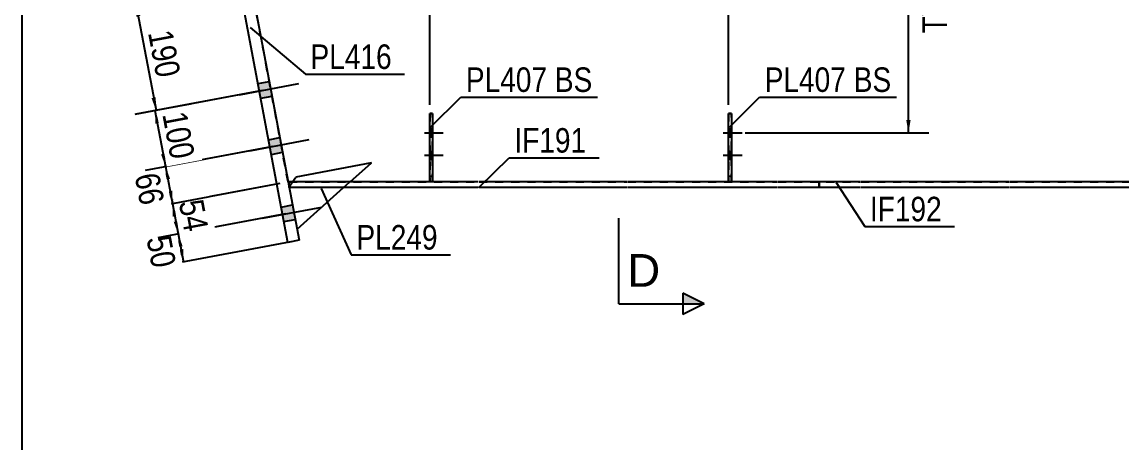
# Model space of a CAD drawing. Header units: millimetres. Extents: x -25 to 378, y -194 to 83.
# Drawn here: x -22.3 to 106.2, y -53.8 to -4.7 of the extents above; entities that cross this region are included whole.
import ezdxf

# ---------------------------------------------------------------- set-up
doc = ezdxf.new("R2010")
doc.units = ezdxf.units.MM
doc.linetypes.add('DXK_LINE_DOT1', pattern=[1.8814, 0.9407, -0.9407])
doc.linetypes.add('DXK_LINE_DOT2', pattern=[3.9198, 1.9599, -1.9599])
doc.styles.add('Arial', font='ARIAL.TTF', dxfattribs={"height": 0.2})
doc.styles.add('Arial Narrow', font='ARIALN.TTF', dxfattribs={"height": 0.2})

# ---------------------------------------------------------------- blocks, each defined once
blk = doc.blocks.new('Unknown-627304381-1201')
at = {"color": 5, "linetype": 'Continuous'}
blk.add_line((-22.35, 82.62), (-22.35, -194.38), dxfattribs=at)
blk = doc.blocks.new('Part-627304381-1734 - 1601')
at = {"color": 2, "linetype": 'Continuous'}
for p, q in [((-2.59, 29.89), (-1.28, 30.13)), ((8.73, -30.39), (-2.59, 29.89)), ((-1.28, 30.13), (10.04, -30.15)), ((10.04, -30.15), (8.73, -30.39))]:
    blk.add_line(p, q, dxfattribs=at)
blk = doc.blocks.new('Part-627304381-2244 - 1601')
at = {"color": 2, "linetype": 'Continuous'}
for p, q in [((75.62, -23.33), (70.82, -23.33)), ((70.82, -23.33), (70.82, -24)), ((75.62, -24), (70.82, -24)), ((92.99, -23.33), (75.72, -23.33)), ((92.99, -24), (75.72, -24)), ((179.04, -23.33), (93.09, -23.33)), ((179.04, -24), (93.09, -24))]:
    blk.add_line(p, q, dxfattribs=at)
blk = doc.blocks.new('Bolt-627304381-1613 - 1601')
at = {"linetype": 'Continuous'}
for points in [[(-2.13, 27.46), (-1.81, 25.76), (-0.5, 26), (-0.82, 27.71)], [(-2.13, 27.46), (-1.81, 25.76), (-0.5, 26), (-0.82, 27.71)], [(-0.66, 19.6), (-0.34, 17.9), (0.98, 18.14), (0.66, 19.84)], [(-0.66, 19.6), (-0.34, 17.9), (0.98, 18.14), (0.66, 19.84)], [(0.58, 13.05), (0.9, 11.34), (2.21, 11.59), (1.89, 13.29)], [(0.58, 13.05), (0.9, 11.34), (2.21, 11.59), (1.89, 13.29)], [(2.91, 0.6), (3.23, -1.11), (4.54, -0.86), (4.22, 0.84)], [(2.91, 0.6), (3.23, -1.11), (4.54, -0.86), (4.22, 0.84)], [(5.25, -11.85), (5.57, -13.56), (6.88, -13.31), (6.56, -11.61)], [(5.25, -11.85), (5.57, -13.56), (6.88, -13.31), (6.56, -11.61)], [(6.48, -18.4), (6.8, -20.11), (8.11, -19.86), (7.79, -18.16)], [(6.48, -18.4), (6.8, -20.11), (8.11, -19.86), (7.79, -18.16)], [(7.96, -26.27), (8.28, -27.97), (9.59, -27.72), (9.27, -26.02)], [(7.96, -26.27), (8.28, -27.97), (9.59, -27.72), (9.27, -26.02)]]:
    blk.add_hatch(color=3, dxfattribs=at).paths.add_polyline_path(points)
at = {"color": 3, "linetype": 'Continuous'}
for p, q in [((-4.32, 26.17), (2.61, 27.47)), ((-4.32, 26.17), (2.61, 27.47)), ((-2.13, 27.46), (-0.82, 27.71)), ((-2.13, 27.46), (-0.82, 27.71)), ((-1.81, 25.76), (-0.5, 26)), ((-1.81, 25.76), (-0.5, 26)), ((-2.85, 18.31), (4.09, 19.61)), ((-2.85, 18.31), (4.09, 19.61)), ((-0.66, 19.6), (0.66, 19.84)), ((-0.66, 19.6), (0.66, 19.84)), ((-0.34, 17.9), (0.98, 18.14)), ((-0.34, 17.9), (0.98, 18.14)), ((-1.62, 11.75), (5.32, 13.06)), ((-1.62, 11.75), (5.32, 13.06)), ((0.58, 13.05), (1.89, 13.29)), ((0.58, 13.05), (1.89, 13.29)), ((0.9, 11.34), (2.21, 11.59)), ((0.9, 11.34), (2.21, 11.59)), ((0.72, -0.7), (7.66, 0.61)), ((0.72, -0.7), (7.66, 0.61)), ((2.91, 0.6), (4.22, 0.84)), ((2.91, 0.6), (4.22, 0.84)), ((3.23, -1.11), (4.54, -0.86)), ((3.23, -1.11), (4.54, -0.86)), ((3.06, -13.15), (10, -11.84)), ((3.06, -13.15), (10, -11.84)), ((5.25, -11.85), (6.56, -11.61)), ((5.25, -11.85), (6.56, -11.61)), ((5.57, -13.56), (6.88, -13.31)), ((5.57, -13.56), (6.88, -13.31)), ((4.29, -19.7), (11.23, -18.39)), ((4.29, -19.7), (11.23, -18.39)), ((6.48, -18.4), (7.79, -18.16)), ((6.48, -18.4), (7.79, -18.16)), ((6.8, -20.11), (8.11, -19.86)), ((6.8, -20.11), (8.11, -19.86)), ((5.77, -27.56), (12.7, -26.26)), ((5.77, -27.56), (12.7, -26.26)), ((7.96, -26.27), (9.27, -26.02)), ((7.96, -26.27), (9.27, -26.02)), ((8.28, -27.97), (9.59, -27.72)), ((8.28, -27.97), (9.59, -27.72))]:
    blk.add_line(p, q, dxfattribs=at)
blk = doc.blocks.new('Bolt-627304381-1614 - 1601')
at = {"color": 3, "linetype": 'DXK_LINE_DOT2'}
for p, q in [((24.69, -17.61), (26.89, -17.61)), ((25.32, -17.15), (25.65, -17.15)), ((25.32, -18.08), (25.65, -18.08)), ((24.69, -20.2), (26.89, -20.2)), ((25.32, -19.73), (25.65, -19.73)), ((25.32, -20.67), (25.65, -20.67))]:
    blk.add_line(p, q, dxfattribs=at)
blk = doc.blocks.new('Bolt-627304381-1618 - 1601')
at = {"color": 3, "linetype": 'DXK_LINE_DOT2'}
for p, q in [((59.62, -17.61), (61.82, -17.61)), ((60.25, -17.15), (60.59, -17.15)), ((60.25, -18.08), (60.59, -18.08)), ((59.62, -20.2), (61.82, -20.2)), ((60.25, -19.73), (60.59, -19.73)), ((60.25, -20.67), (60.59, -20.67))]:
    blk.add_line(p, q, dxfattribs=at)
blk = doc.blocks.new('Bolt-627304381-1619 - 1601')
at = {"linetype": 'Continuous'}
for points in [[(60.59, -18.08), (60.59, -17.15), (60.25, -17.15), (60.25, -18.08)], [(60.59, -20.67), (60.59, -19.73), (60.25, -19.73), (60.25, -20.67)]]:
    blk.add_hatch(color=3, dxfattribs=at).paths.add_polyline_path(points)
at = {"color": 3, "linetype": 'Continuous'}
for p, q in [((59.62, -17.61), (61.82, -17.61)), ((60.25, -17.15), (60.59, -17.15)), ((60.25, -18.08), (60.59, -18.08)), ((59.62, -20.2), (61.82, -20.2)), ((60.25, -19.73), (60.59, -19.73)), ((60.25, -20.67), (60.59, -20.67))]:
    blk.add_line(p, q, dxfattribs=at)
blk = doc.blocks.new('Bolt-627304381-1620 - 1601')
at = {"linetype": 'Continuous'}
for points in [[(25.65, -18.08), (25.65, -17.15), (25.32, -17.15), (25.32, -18.08)], [(25.65, -20.67), (25.65, -19.73), (25.32, -19.73), (25.32, -20.67)]]:
    blk.add_hatch(color=3, dxfattribs=at).paths.add_polyline_path(points)
at = {"color": 3, "linetype": 'Continuous'}
for p, q in [((24.69, -17.61), (26.89, -17.61)), ((25.32, -17.15), (25.65, -17.15)), ((25.32, -18.08), (25.65, -18.08)), ((24.69, -20.2), (26.89, -20.2)), ((25.32, -19.73), (25.65, -19.73)), ((25.32, -20.67), (25.65, -20.67))]:
    blk.add_line(p, q, dxfattribs=at)
blk = doc.blocks.new('Part-627304381-2025 - 1601')
at = {"color": 2, "linetype": 'Continuous'}
for p, q in [((25.32, -23.33), (25.32, -15.33)), ((25.32, -15.33), (25.65, -15.33)), ((25.65, -15.33), (25.65, -23.33)), ((25.65, -23.33), (25.32, -23.33))]:
    blk.add_line(p, q, dxfattribs=at)
at = {"color": 7, "linetype": 'DXK_LINE_DOT1'}
blk.add_line((25.32, -22.67), (25.65, -22.67), dxfattribs=at)
blk = doc.blocks.new('Part-627304381-1707 - 1601')
at = {"color": 2, "linetype": 'Continuous'}
for p, q in [((18.52, -21.09), (9.67, -22.76)), ((16, -23.33), (18.52, -21.09)), ((9.28, -23.33), (9.67, -22.76)), ((8.89, -23.9), (8.87, -23.92)), ((9.8, -28.84), (15.25, -24))]:
    blk.add_line(p, q, dxfattribs=at)
at = {"color": 7, "linetype": 'DXK_LINE_DOT1'}
for p, q in [((8.87, -23.92), (9.28, -23.33)), ((8.87, -23.92), (9.8, -28.84)), ((15.25, -24), (16, -23.33))]:
    blk.add_line(p, q, dxfattribs=at)
blk = doc.blocks.new('Part-627304381-1643 - 1601')
at = {"color": 7, "linetype": 'DXK_LINE_DOT1'}
for p, q in [((8.76, -23.33), (0, 23.33)), ((8.89, -23.33), (30.99, -23.33)), ((31.09, -23.33), (48.35, -23.33)), ((48.45, -23.33), (65.92, -23.33)), ((66.02, -23.33), (75.62, -23.33)), ((75.72, -23.33), (92.99, -23.33)), ((93.09, -23.33), (179.04, -23.33))]:
    blk.add_line(p, q, dxfattribs=at)
at = {"color": 2, "linetype": 'Continuous'}
blk.add_line((8.89, -23.33), (8.76, -23.33), dxfattribs=at)
blk = doc.blocks.new('Part-627304381-2030 - 1601')
at = {"color": 2, "linetype": 'Continuous'}
for p, q in [((60.25, -23.33), (60.25, -15.33)), ((60.25, -15.33), (60.59, -15.33)), ((60.59, -15.33), (60.59, -23.33)), ((60.59, -23.33), (60.25, -23.33))]:
    blk.add_line(p, q, dxfattribs=at)
at = {"color": 7, "linetype": 'DXK_LINE_DOT1'}
blk.add_line((60.25, -22.67), (60.59, -22.67), dxfattribs=at)
blk = doc.blocks.new('Part-627304381-2052 - 1601')
at = {"color": 7, "linetype": 'DXK_LINE_DOT1'}
for p, q in [((60.25, -15.33), (60.25, -23.33)), ((60.59, -15.33), (60.25, -15.33)), ((60.59, -23.33), (60.59, -15.33))]:
    blk.add_line(p, q, dxfattribs=at)
blk = doc.blocks.new('Part-627304381-2119 - 1601')
at = {"color": 7, "linetype": 'DXK_LINE_DOT1'}
for p, q in [((25.32, -15.33), (25.32, -23.33)), ((25.65, -15.33), (25.32, -15.33)), ((25.65, -23.33), (25.65, -15.33))]:
    blk.add_line(p, q, dxfattribs=at)
blk = doc.blocks.new('Part-627304381-2134 - 1601')
at = {"color": 2, "linetype": 'Continuous'}
for p, q in [((8.89, -24), (8.89, -23.33)), ((25.32, -23.33), (8.89, -23.33)), ((30.99, -24), (8.89, -24)), ((30.99, -23.33), (25.65, -23.33)), ((48.35, -23.33), (31.09, -23.33)), ((48.35, -24), (31.09, -24)), ((60.25, -23.33), (48.45, -23.33)), ((65.92, -24), (48.45, -24)), ((65.92, -23.33), (60.59, -23.33)), ((70.82, -23.33), (66.02, -23.33)), ((70.82, -24), (66.02, -24)), ((70.82, -24), (70.82, -23.33))]:
    blk.add_line(p, q, dxfattribs=at)
blk = doc.blocks.new('StraightDimension-627304381-8951 - 1601')
at = {"linetype": 'Continuous'}
blk.add_hatch(color=7, dxfattribs=at).paths.add_polyline_path([(58.75, 53.5), (60.25, 53.25), (58.75, 53)])
at = {"color": 7, "linetype": 'Continuous'}
for p, q in [((60.25, -14.33), (60.25, 57.75)), ((50.19, 53.25), (60.25, 53.25))]:
    blk.add_line(p, q, dxfattribs=at)
at = {"color": 0}
blk.add_wipeout([(59.48, 54.15), (59.48, 58.35), (50.96, 58.35), (50.96, 54.15)], dxfattribs=at)
at = {"color": 3, "style": 'Arial Narrow'}
blk.add_text('2230', height=2.863, dxfattribs=at).set_placement((51.56, 54.75))
blk = doc.blocks.new('StraightDimension-627304381-2474 - 1601')
at = {"linetype": 'Continuous'}
for points in [[(-4.06, -30.93), (-4.09, -29.41), (-3.57, -30.84)], [(-3.5, -31.17), (-3.47, -32.69), (-4, -31.26)]]:
    blk.add_hatch(color=7, dxfattribs=at).paths.add_polyline_path(points)
at = {"color": 7, "linetype": 'Continuous'}
for p, q in [((8.45, -27.06), (-6.3, -29.83)), ((-4.09, -29.41), (-3.47, -32.69)), ((9.06, -30.33), (-5.69, -33.1))]:
    blk.add_line(p, q, dxfattribs=at)
at = {"color": 0}
blk.add_wipeout([(-7.61, -34.24), (-3.48, -33.46), (-4.38, -28.69), (-8.5, -29.47)], dxfattribs=at)
at = {"color": 3, "style": 'Arial Narrow'}
blk.add_text('50', height=2.863, rotation=-79.3661, dxfattribs=at).set_placement((-7.8, -29.94))
blk = doc.blocks.new('StraightDimension-627304381-2384 - 1601')
at = {"linetype": 'Continuous'}
for points in [[(-4.72, -27.39), (-4.75, -25.87), (-4.23, -27.3)], [(-4.12, -27.89), (-4.09, -29.41), (-4.61, -27.98)]]:
    blk.add_hatch(color=7, dxfattribs=at).paths.add_polyline_path(points)
at = {"color": 7, "linetype": 'Continuous'}
for p, q in [((7.78, -23.52), (-7.11, -26.31)), ((-4.75, -25.87), (-4.09, -29.41)), ((8.45, -27.06), (-6.45, -29.85))]:
    blk.add_line(p, q, dxfattribs=at)
at = {"color": 0}
blk.add_wipeout([(-3.83, -30), (0.3, -29.22), (-0.59, -24.45), (-4.72, -25.23)], dxfattribs=at)
at = {"color": 3, "style": 'Arial Narrow'}
blk.add_text('54', height=2.863, rotation=-79.3661, dxfattribs=at).set_placement((-4.02, -25.71))
blk = doc.blocks.new('StraightDimension-627304381-2410 - 1601')
at = {"linetype": 'Continuous'}
for points in [[(-5.54, -23.06), (-5.57, -21.54), (-5.04, -22.97)], [(-4.78, -24.35), (-4.75, -25.87), (-5.28, -24.44)]]:
    blk.add_hatch(color=7, dxfattribs=at).paths.add_polyline_path(points)
at = {"color": 7, "linetype": 'Continuous'}
for p, q in [((6.97, -19.19), (-7.78, -21.96)), ((-5.57, -21.54), (-4.75, -25.87)), ((7.78, -23.52), (-6.96, -26.29))]:
    blk.add_line(p, q, dxfattribs=at)
at = {"color": 0}
blk.add_wipeout([(-8.99, -26.9), (-4.86, -26.12), (-5.76, -21.35), (-9.88, -22.12)], dxfattribs=at)
at = {"color": 3, "style": 'Arial Narrow'}
blk.add_text('66', height=2.863, rotation=-79.3661, dxfattribs=at).set_placement((-9.18, -22.6))
blk = doc.blocks.new('StraightDimension-627304381-2426 - 1601')
at = {"linetype": 'Continuous'}
for points in [[(-6.76, -16.52), (-6.8, -15), (-6.27, -16.42)], [(-5.6, -20.02), (-5.57, -21.54), (-6.09, -20.11)]]:
    blk.add_hatch(color=7, dxfattribs=at).paths.add_polyline_path(points)
at = {"color": 7, "linetype": 'Continuous'}
for p, q in [((5.74, -12.64), (-9.15, -15.44)), ((-6.8, -15), (-5.57, -21.54)), ((6.97, -19.19), (-7.93, -21.99))]:
    blk.add_line(p, q, dxfattribs=at)
at = {"color": 0}
blk.add_wipeout([(-5.42, -21.53), (-1.29, -20.75), (-2.52, -14.18), (-6.65, -14.96)], dxfattribs=at)
at = {"color": 3, "style": 'Arial Narrow'}
blk.add_text('100', height=2.863, rotation=-79.3661, dxfattribs=at).set_placement((-5.95, -15.44))
blk = doc.blocks.new('StraightDimension-627304381-2434 - 1601')
at = {"linetype": 'Continuous'}
for points in [[(-8.99, -4.04), (-9.02, -2.52), (-8.5, -3.95)], [(-6.71, -13.45), (-6.68, -14.97), (-7.2, -13.55)]]:
    blk.add_hatch(color=7, dxfattribs=at).paths.add_polyline_path(points)
at = {"color": 7, "linetype": 'Continuous'}
for p, q in [((3.4, -0.18), (-11.38, -2.96)), ((-9.02, -2.52), (-6.68, -14.97)), ((5.74, -12.64), (-9.04, -15.42))]:
    blk.add_line(p, q, dxfattribs=at)
at = {"color": 0}
blk.add_wipeout([(-7.09, -12), (-2.96, -11.23), (-4.19, -4.66), (-8.32, -5.43)], dxfattribs=at)
at = {"color": 3, "style": 'Arial Narrow'}
blk.add_text('190', height=2.863, rotation=-79.3661, dxfattribs=at).set_placement((-7.62, -5.91))
blk = doc.blocks.new('StraightDimension-627304381-5092 - 1601')
at = {"linetype": 'Continuous'}
for points in [[(81.02, 21.83), (81.27, 23.33), (81.52, 21.83)], [(81.52, -16.11), (81.27, -17.61), (81.02, -16.11)]]:
    blk.add_hatch(color=7, dxfattribs=at).paths.add_polyline_path(points)
at = {"color": 7, "linetype": 'Continuous'}
for p, q in [((121.59, 23.33), (79.02, 23.33)), ((81.27, -17.61), (81.27, 23.33)), ((62.2, -17.61), (83.67, -17.61))]:
    blk.add_line(p, q, dxfattribs=at)
at = {"color": 0, "linetype": 'Continuous'}
blk.add_wipeout([(86.37, 12.31), (82.17, 12.31), (82.17, -6.59), (86.37, -6.59)], dxfattribs=at)
at = {"color": 3, "linetype": 'Continuous', "style": 'Arial Narrow'}
blk.add_text('TYP(U.O.N)', height=2.863, rotation=90.0002, dxfattribs=at).set_placement((85.77, -5.99))
at = {"color": 0}
blk.add_wipeout([(81.12, 6.2), (76.92, 6.2), (76.92, -0.48), (81.12, -0.48)], dxfattribs=at)
at = {"color": 3, "style": 'Arial Narrow'}
blk.add_text('614', height=2.863, rotation=90.0002, dxfattribs=at).set_placement((80.52, 0.12))
blk = doc.blocks.new('StraightDimension-627304381-8953 - 1601')
at = {"linetype": 'Continuous'}
blk.add_hatch(color=7, dxfattribs=at).paths.add_polyline_path([(23.82, 53.5), (25.32, 53.25), (23.82, 53)])
at = {"color": 7, "linetype": 'Continuous'}
for p, q in [((25.32, -14.33), (25.32, 57.75)), ((17.08, 53.25), (25.32, 53.25))]:
    blk.add_line(p, q, dxfattribs=at)
at = {"color": 0, "linetype": 'Continuous'}
blk.add_wipeout([(6.53, 54.6), (6.53, 58.8), (0.59, 58.8), (0.59, 54.6)], dxfattribs=at)
at = {"color": 0}
blk.add_wipeout([(24.54, 54.15), (24.54, 58.35), (17.86, 58.35), (17.86, 54.15)], dxfattribs=at)
at = {"color": 7, "linetype": 'Continuous'}
for p, q in [((0, 25), (0, 58.5)), ((0.5, 54.25), (0, 54)), ((0.5, 53.75), (0, 54)), ((5.93, 54), (0, 54))]:
    blk.add_line(p, q, dxfattribs=at)
at = {"color": 3, "linetype": 'Continuous', "style": 'Arial Narrow'}
blk.add_text('RD', height=2.863, dxfattribs=at).set_placement((1.19, 55.2))
at = {"color": 3, "style": 'Arial Narrow'}
blk.add_text('380', height=2.863, dxfattribs=at).set_placement((18.46, 54.75))
blk = doc.blocks.new('Mark-627304381-1703 - 1601')
at = {"color": 0}
blk.add_wipeout([(26.25, -31.23), (26.25, -28.23), (16.75, -28.23), (16.75, -31.23)], dxfattribs=at)
blk.add_wipeout([(26.25, -31.23), (26.25, -28.23), (16.75, -28.23), (16.75, -31.23)], dxfattribs=at)
at = {"color": 7, "linetype": 'Continuous'}
for p, q in [((12.62, -24.1), (16.15, -31.83)), ((16.15, -31.83), (27.75, -31.83))]:
    blk.add_line(p, q, dxfattribs=at)
at = {"color": 3, "style": 'Arial Narrow'}
blk.add_text('PL249', height=2.863, dxfattribs=at).set_placement((16.75, -31.23))
blk = doc.blocks.new('MarkSet-627304381-2804 - 1601')
at = {"color": 0}
for points in [[(73.98, -12.82), (73.98, -9.82), (64.47, -9.82), (64.47, -12.82)], [(79.26, -12.82), (79.26, -9.82), (74.88, -9.82), (74.88, -12.82)]]:
    blk.add_wipeout(points, dxfattribs=at)
for points in [[(73.98, -12.82), (73.98, -9.82), (64.47, -9.82), (64.47, -12.82)], [(79.26, -12.82), (79.26, -9.82), (74.88, -9.82), (74.88, -12.82)]]:
    blk.add_wipeout(points, dxfattribs=at)
at = {"color": 7, "linetype": 'Continuous'}
for p, q in [((60.34, -16.95), (63.87, -13.42)), ((63.87, -13.42), (79.86, -13.42))]:
    blk.add_line(p, q, dxfattribs=at)
at = {"color": 3, "style": 'Arial Narrow'}
for s, p in [('PL407', (64.47, -12.82)), ('BS', (74.88, -12.82))]:
    blk.add_text(s, height=2.863, dxfattribs=at).set_placement(p)
blk = doc.blocks.new('Mark-627304381-1730 - 1601')
at = {"color": 0}
blk.add_wipeout([(20.88, -10.14), (20.88, -7.14), (11.38, -7.14), (11.38, -10.14)], dxfattribs=at)
blk.add_wipeout([(20.88, -10.14), (20.88, -7.14), (11.38, -7.14), (11.38, -10.14)], dxfattribs=at)
at = {"color": 7, "linetype": 'Continuous'}
for p, q in [((4.33, -5.3), (10.78, -10.74)), ((10.78, -10.74), (22.38, -10.74))]:
    blk.add_line(p, q, dxfattribs=at)
at = {"color": 3, "style": 'Arial Narrow'}
blk.add_text('PL416', height=2.863, dxfattribs=at).set_placement((11.38, -10.14))
blk = doc.blocks.new('Mark-627304381-2240 - 1601')
at = {"color": 0}
blk.add_wipeout([(85.17, -27.93), (85.17, -24.93), (76.77, -24.93), (76.77, -27.93)], dxfattribs=at)
blk.add_wipeout([(85.17, -27.93), (85.17, -24.93), (76.77, -24.93), (76.77, -27.93)], dxfattribs=at)
at = {"color": 7, "linetype": 'Continuous'}
for p, q in [((72.83, -23.38), (76.17, -28.53)), ((76.17, -28.53), (86.67, -28.53))]:
    blk.add_line(p, q, dxfattribs=at)
at = {"color": 3, "style": 'Arial Narrow'}
blk.add_text('IF192', height=2.863, dxfattribs=at).set_placement((76.77, -27.93))
blk = doc.blocks.new('Mark-627304381-2130 - 1601')
at = {"color": 0}
blk.add_wipeout([(43.61, -19.91), (43.61, -16.91), (35.21, -16.91), (35.21, -19.91)], dxfattribs=at)
blk.add_wipeout([(43.61, -19.91), (43.61, -16.91), (35.21, -16.91), (35.21, -19.91)], dxfattribs=at)
at = {"color": 7, "linetype": 'Continuous'}
for p, q in [((31.07, -24), (34.61, -20.51)), ((34.61, -20.51), (45.11, -20.51))]:
    blk.add_line(p, q, dxfattribs=at)
at = {"color": 3, "style": 'Arial Narrow'}
blk.add_text('IF191', height=2.863, dxfattribs=at).set_placement((35.21, -19.91))
blk = doc.blocks.new('SectionMark-627304381-2785 - 1601')
at = {"linetype": 'Continuous'}
for points in [[(54.9, 46.29), (54.9, 47.54), (57.4, 47.54)], [(54.9, -37.58), (54.9, -36.33), (57.4, -37.58)]]:
    blk.add_hatch(color=30, dxfattribs=at).paths.add_polyline_path(points)
at = {"color": 30, "linetype": 'Continuous'}
for p, q in [((54.9, 46.29), (54.9, 48.79)), ((54.9, 48.79), (57.4, 47.54)), ((47.4, 47.54), (47.4, 37.54)), ((47.4, 47.54), (57.4, 47.54)), ((57.4, 47.54), (54.9, 46.29)), ((47.4, -37.58), (47.4, -27.58)), ((57.4, -37.58), (54.9, -36.33)), ((54.9, -36.33), (54.9, -38.83)), ((47.4, -37.58), (57.4, -37.58)), ((57.4, -37.58), (54.9, -38.83))]:
    blk.add_line(p, q, dxfattribs=at)
at = {"color": 0, "linetype": 'Continuous'}
for points in [[(52.25, 41.54), (52.25, 45.54), (48.4, 45.54), (48.4, 41.54)], [(52.25, -35.58), (52.25, -31.58), (48.4, -31.58), (48.4, -35.58)]]:
    blk.add_wipeout(points, dxfattribs=at)
at = {"color": 96, "linetype": 'Continuous', "style": 'Arial'}
for p in [(48.4, 41.54), (48.4, -35.58)]:
    blk.add_text('D', height=3.82, dxfattribs=at).set_placement(p)
blk = doc.blocks.new('MarkSet-627304381-2955 - 1601')
at = {"color": 0}
for points in [[(39.04, -12.82), (39.04, -9.82), (29.54, -9.82), (29.54, -12.82)], [(44.33, -12.82), (44.33, -9.82), (39.94, -9.82), (39.94, -12.82)]]:
    blk.add_wipeout(points, dxfattribs=at)
for points in [[(39.04, -12.82), (39.04, -9.82), (29.54, -9.82), (29.54, -12.82)], [(44.33, -12.82), (44.33, -9.82), (39.94, -9.82), (39.94, -12.82)]]:
    blk.add_wipeout(points, dxfattribs=at)
at = {"color": 7, "linetype": 'Continuous'}
for p, q in [((25.4, -16.95), (28.94, -13.42)), ((28.94, -13.42), (44.93, -13.42))]:
    blk.add_line(p, q, dxfattribs=at)
at = {"color": 3, "style": 'Arial Narrow'}
for s, p in [('PL407', (29.54, -12.82)), ('BS', (39.94, -12.82))]:
    blk.add_text(s, height=2.863, dxfattribs=at).set_placement(p)

msp = doc.modelspace()

# ---------------------------------------------------------------- block references
for name in ['Unknown-627304381-1201', 'Part-627304381-1734 - 1601', 'Bolt-627304381-1613 - 1601', 'Part-627304381-1643 - 1601', 'Part-627304381-2025 - 1601', 'Part-627304381-2119 - 1601', 'Part-627304381-2030 - 1601', 'Part-627304381-2052 - 1601', 'Bolt-627304381-1614 - 1601', 'Bolt-627304381-1620 - 1601', 'Bolt-627304381-1618 - 1601', 'Bolt-627304381-1619 - 1601', 'Part-627304381-1707 - 1601', 'Part-627304381-2134 - 1601', 'Part-627304381-2244 - 1601']:
    msp.add_blockref(name, (0, 0))

# ---------------------------------------------------------------- next in the draw order: block references
for name in ['StraightDimension-627304381-8951 - 1601', 'StraightDimension-627304381-5092 - 1601', 'Mark-627304381-2130 - 1601', 'Mark-627304381-1703 - 1601', 'Mark-627304381-2240 - 1601', 'StraightDimension-627304381-2474 - 1601']:
    msp.add_blockref(name, (0, 0))

# ---------------------------------------------------------------- next in the draw order: block references
for name in ['SectionMark-627304381-2785 - 1601', 'MarkSet-627304381-2804 - 1601', 'StraightDimension-627304381-2384 - 1601']:
    msp.add_blockref(name, (0, 0))

# ---------------------------------------------------------------- next in the draw order: block references
msp.add_blockref('StraightDimension-627304381-2410 - 1601', (0, 0))

# ---------------------------------------------------------------- next in the draw order: block references
msp.add_blockref('StraightDimension-627304381-2426 - 1601', (0, 0))

# ---------------------------------------------------------------- next in the draw order: block references
msp.add_blockref('StraightDimension-627304381-2434 - 1601', (0, 0))

# ---------------------------------------------------------------- next in the draw order: block references
msp.add_blockref('StraightDimension-627304381-8953 - 1601', (0, 0))

# ---------------------------------------------------------------- next in the draw order: block references
for name in ['Mark-627304381-1730 - 1601', 'MarkSet-627304381-2955 - 1601']:
    msp.add_blockref(name, (0, 0))

doc.saveas('drawing.dxf')
